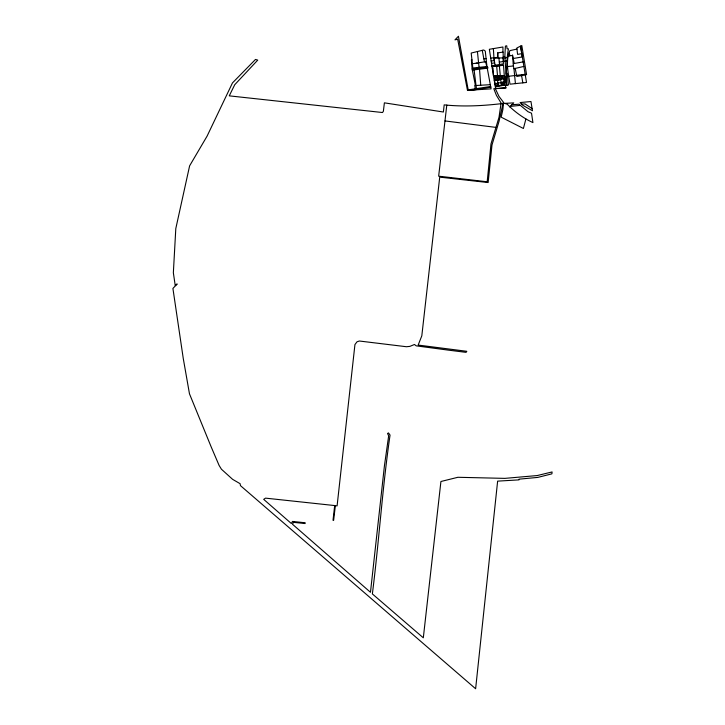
<?xml version="1.0" encoding="UTF-8"?>
<svg xmlns="http://www.w3.org/2000/svg" width="725" height="725" viewBox="0 0 725 725"><rect width="100%" height="100%" fill="white"/><g stroke="black" fill="none" stroke-linecap="round" stroke-linejoin="round"><path stroke-width="1.09" d="M502.96 52.128L502.923 46.998L489.348 49.282L493.498 76.016L497.504 75.608L496.661 65.993L503.503 65.223L504.808 82.704L503.848 82.904L504.328 85.115M506.059 74.068L504.827 56.577L505.407 46.101L506.73 45.793L507.083 48.802L508.452 48.874C506.168 60.048 507.455 71.557 504.808 82.704M515.421 83.62L510.01 84.182C508.334 73.424 505.252 60.982 509.902 50.641L516.943 49.055L516.871 47.968L521.801 45.521L526.577 74.657L516.807 76.469L515.203 68.422L513.962 68.712L515.421 83.62L526.513 82.469L520.577 46.137L522.29 56.931L512.802 58.589L513.373 65.966L513.962 68.712L523.785 66.446M486.937 66.51L485.279 51.103L483.729 49.998L471.196 53.052L472.836 68.005L486.937 66.51L491.079 88.849L467.48 90.362L457.674 39.204L454.974 39.848L458.436 36.25L468.196 89.873L490.707 86.483M446.79 105.089L438.661 176.184L487.182 181.776L490.988 143.913L499.017 117.251L501.093 103.032L496.426 95.365L493.798 88.695L495.329 88.604L498.954 96.371L503.322 102.08L499.054 121.302L492.003 144.946L488.133 182.546L439.722 177.127L421.814 335.829L418.162 345.073L466.809 351.299L466.075 352.359L447.642 350.039L416.204 345.852L414.473 344.484L409.906 346.369L406.444 346.731L359.355 341.013L357.035 341.792L354.942 344.565L337.098 505.869L335.358 505.678L333.627 520.332L333.02 520.269L334.687 505.561L265.54 498.138L263.692 499.353L291.341 523.513L292.501 521.438L305.189 522.779L305.098 523.541L293.426 522.335L292.492 524.257L370.475 592.289L384.431 465.785L388.663 435.861L387.54 433.496L388.473 432.925L390.05 435.063C382.392 487.644 379.075 541.077 372.36 593.92L423.318 637.81L440.918 481.5L457.892 477.286L504.899 478.373L537.27 475.546L552.088 471.948L551.915 473.842L537.787 477.403L519.037 479.162L519 479.868L497.631 481.137L475.627 688.75L240.446 485.623L240.111 483.693L232.625 479.352L221.442 469.229L219.104 465.432L211.138 446.799L189.47 393.802L183.244 358.368L172.913 288.45L177.145 283.946L175.233 285.632L173.357 272.754L175.803 228.574L189.615 165.844L207.087 136.128L232.471 82.913L255.508 59.423L257.737 60.121L234.737 84.725L229.254 95.854L382.51 112.529L383.38 111.26L384.386 102.841L443.374 112.022L444.189 104.871C463.755 106.919 483.53 105.814 502.978 103.476M506.358 76.279L505.633 82.532L506.376 85.441L508.479 84.934L507.11 73.243L506.358 76.279L507.427 76.261M497.504 75.608L497.423 76.089L499.054 76.034M525.906 118.972L523.396 128.479L501.174 117.16L502.887 109.502L503.503 102.941L507.264 104.237C514.533 111.722 523.368 118.175 532.929 122.607L531.525 113.209L528.018 111.722L518.937 104.201L511.787 104.79M509.612 106.874L513.762 102.877L504.781 103.376M507.962 56.65L509.711 55.762L512.512 55.571L512.502 54.946L514.206 63.483L523.078 61.897M504.99 58.19L507.038 57.348M497.876 88.486L505.842 87.553L505.978 88.124L495.673 88.586L493.544 76.279L504.156 75.772L500.323 75.971L499.353 65.676M494.278 80.647L504.41 78.499M494.812 83.828L504.718 81.735M495.347 87.018L505.207 84.934L505.842 87.553M508.669 53.46L509.467 53.297L509.711 55.762M492.23 67.978L492.973 67.833L493.498 76.016M486.457 66.546L486.52 64.19M491.885 65.812L503.404 63.845L503.105 52.109L497.731 52.871L497.794 57.366L490.68 58.109M513.363 63.646L514.206 63.483M521.773 53.641L517.587 54.384L516.943 49.055M499.308 62.142L507.138 60.846M490.816 87.154L474.567 89.846L467.48 90.362M472.374 63.764L486.384 61.589M508.343 76.315L525.108 74.322M491.505 63.32L494.64 62.858L495.157 65.168M490.426 84.671L480.748 85.233L479.452 68.15L472.129 68.993L472.356 70.098L487.898 68.123L487.762 67.198L472.129 68.993L471.386 59.849L472.057 59.957M504.827 56.577L503.25 56.767L503.331 61.48M496.661 65.993L492.003 66.564L503.503 65.223M507.89 66.537L513.373 65.966M510.074 106.43L519.888 105.406M482.27 50.351L483.838 58.807L486.421 58.553M494.64 62.858L494.106 58.172L503.268 57.873M491.106 60.936L494.124 60.719L493.362 48.584M474.096 69.881L476.035 85.496L480.748 85.233M521.574 104.074L525.009 103.902L532.105 108.623L532.513 110.78L522.779 105.288L520.079 102.569L530.963 101.536L532.105 108.623M505.533 66.618L506.974 66.655M496.181 127.428L445.014 120.93M476.216 63.148L478.636 63.438L479.098 67.117M483.838 58.807L484.517 61.87M502.869 78.826L502.307 76.188L494.405 77.865L494.967 80.493M503.54 81.988L504.093 84.617L495.519 86.438L494.414 79.841L503.812 77.847L503.948 84.653M500.993 76.469L501.555 79.107M502.217 82.26L502.778 84.898M501.727 85.124L500.585 79.723L497.423 80.384L498.564 85.786M499.679 76.75L500.232 79.378M500.903 82.541L501.464 85.178M498.356 77.022L498.918 79.659M497.042 77.303L497.604 79.94M498.265 83.103L498.827 85.731M495.728 77.584L496.281 80.221M496.951 83.375L497.513 86.012M495.637 83.656L496.19 86.293M472.356 70.098L475.382 85.269L474.793 85.405L475.247 88.822M522.816 82.849L521.483 74.874M476.035 85.496L476.497 88.658M485.768 61.679L486.122 64.271M478.636 63.438L477.431 51.538M512.512 55.571L512.802 58.589M498.918 58L499.525 64.498M506.331 76.506L506.82 85.332M497.731 52.871L497.803 57.828"/></g></svg>
